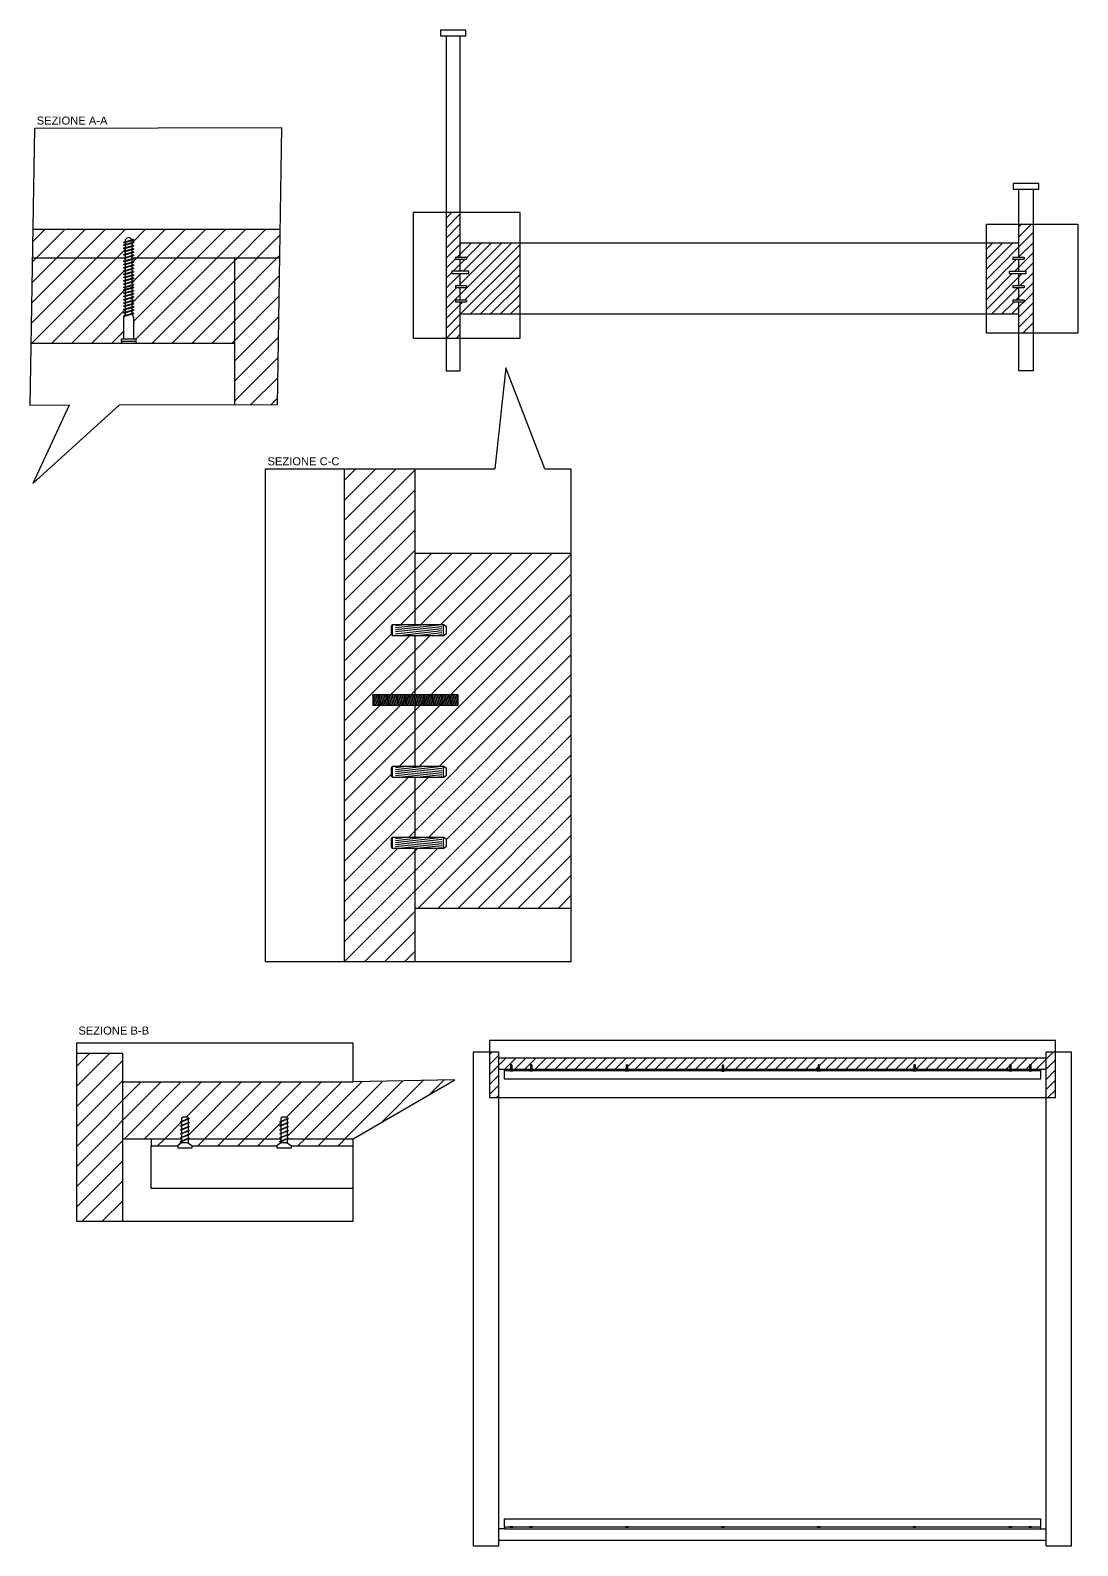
# Model space of a CAD drawing. Header units: inches. Extents: x 15 to 1381, y 53 to 1047.
# Drawn here: x 1012 to 1381, y 89 to 623 of the extents above; entities that cross this region are included whole.
import ezdxf

# ---------------------------------------------------------------- set-up
doc = ezdxf.new("R2010")
doc.units = ezdxf.units.IN
doc.header["$MEASUREMENT"] = 0
doc.styles.get("Standard").update_dxf_attribs({"font": 'Arial.ttf'})
pattern_1 = [(45, (-23.602, -580.272), (-3.535534, 3.535534), [])]
pattern_2 = [(45, (211.84, -580.2718), (-1.767767, 1.767767), [])]
pattern_3 = [(45, (211.84, -580.272), (-3.535534, 3.535534), [])]

msp = doc.modelspace()

# ---------------------------------------------------------------- hatches: boundary and pattern name
h = msp.add_hatch()
h.set_pattern_fill('ANSI31', color=251, scale=20)
h.set_pattern_definition([(45, (-62.9488, -580.2718), (-1.767767, 1.767767), [])])
h.paths.add_polyline_path([(1184.81, 547.73), (1163.71, 547.73), (1163.71, 542.73), (1165.71, 542.73), (1165.91, 542.62), (1165.91, 542.05), (1165.71, 541.94), (1163.71, 541.94), (1163.71, 537.78), (1166.72, 537.78), (1166.72, 536.98), (1163.71, 536.98), (1163.71, 532.73), (1165.71, 532.73), (1165.91, 532.62), (1165.91, 532.05), (1165.71, 531.94), (1163.71, 531.94), (1163.71, 527.73), (1165.71, 527.73), (1165.91, 527.62), (1165.91, 527.05), (1165.71, 526.94), (1163.71, 526.94), (1163.71, 522.73), (1184.81, 522.73)])
h.paths.add_polyline_path([(1163.71, 558.56), (1158.71, 558.56), (1158.71, 514.26), (1163.71, 514.26), (1163.71, 526.94), (1162.11, 526.94), (1162.03, 527.05), (1162.03, 527.62), (1162.11, 527.73), (1163.71, 527.73), (1163.71, 531.94), (1162.11, 531.94), (1162.03, 532.05), (1162.03, 532.62), (1162.11, 532.73), (1163.71, 532.73), (1163.71, 536.98), (1160.73, 536.98), (1160.73, 537.78), (1163.71, 537.78), (1163.71, 541.94), (1162.11, 541.94), (1162.03, 542.05), (1162.03, 542.62), (1162.11, 542.73), (1163.71, 542.73)])
h.paths.add_polyline_path([(1365.71, 554.41), (1360.71, 554.41), (1360.71, 542.73), (1362.51, 542.73), (1362.51, 542.05), (1362.31, 541.94), (1360.71, 541.94), (1360.71, 537.75), (1363.32, 537.75), (1363.32, 536.96), (1360.71, 536.96), (1360.71, 532.73), (1362.51, 532.73), (1362.51, 532.05), (1362.31, 531.94), (1360.71, 531.94), (1360.71, 527.73), (1362.51, 527.73), (1362.51, 527.05), (1362.31, 526.94), (1360.71, 526.94), (1360.71, 515.99), (1365.71, 515.99)])
h.paths.add_polyline_path([(1360.71, 547.73), (1349.25, 547.73), (1349.25, 522.73), (1360.71, 522.73), (1360.71, 526.94), (1358.63, 526.94), (1358.63, 527.73), (1360.71, 527.73), (1360.71, 531.94), (1358.63, 531.94), (1358.63, 532.73), (1360.71, 532.73), (1360.71, 536.96), (1357.33, 536.96), (1357.33, 537.75), (1360.71, 537.75), (1360.71, 541.94), (1358.63, 541.94), (1358.63, 542.73), (1360.71, 542.73)])
h = msp.add_hatch()
h.set_pattern_fill('ANSI31', color=251, scale=40)
h.set_pattern_definition(pattern_1)
h.paths.add_polyline_path([(1100.15, 552.49), (1013.06, 552.49), (1012.9, 542.49), (1045.03, 542.49), (1045.03, 542.56), (1045.67, 542.74), (1045.67, 543.57), (1045.03, 543.39), (1045.03, 543.7), (1045.67, 543.88), (1045.67, 544.71), (1045.03, 544.54), (1045.03, 544.85), (1045.67, 545.03), (1045.67, 545.86), (1045.03, 545.68), (1045.03, 546), (1045.67, 546.17), (1045.67, 547.01), (1045.03, 546.83), (1045.03, 547.14), (1045.67, 547.32), (1045.67, 547.94), (1045.03, 547.76), (1045.03, 548.08), (1045.67, 548.25), (1045.67, 548.97, -0.611588), (1047.93, 548.88), (1048.52, 549.04), (1048.52, 548.73), (1047.88, 548.55), (1047.88, 547.93), (1048.52, 548.11), (1048.52, 547.79), (1047.88, 547.62), (1047.88, 546.78), (1048.52, 546.96), (1048.52, 546.65), (1047.88, 546.47), (1047.88, 545.64), (1048.52, 545.82), (1048.52, 545.5), (1047.88, 545.32), (1047.88, 544.49), (1048.52, 544.67), (1048.52, 544.35), (1047.88, 544.18), (1047.88, 543.35), (1048.52, 543.52), (1048.52, 543.21), (1047.88, 543.03), (1047.88, 542.49), (1099.99, 542.49)])
h.paths.add_polyline_path([(1099.99, 542.49), (1084.15, 542.49), (1084.15, 490.66), (1099.17, 490.69)])
h = msp.add_hatch()
h.set_pattern_fill('ANSI31', color=251, scale=40)
h.set_pattern_definition(pattern_1)
h.paths.add_polyline_path([(1045.67, 536.69), (1045.03, 536.51), (1045.03, 536.83), (1045.67, 537), (1045.67, 537.83), (1045.03, 537.66), (1045.03, 537.97), (1045.67, 538.15), (1045.67, 538.98), (1045.03, 538.8), (1045.03, 539.12), (1045.67, 539.3), (1045.67, 540.13), (1045.03, 539.95), (1045.03, 540.27), (1045.67, 540.44), (1045.67, 541.27), (1045.03, 541.1), (1045.03, 541.41), (1045.67, 541.59), (1045.67, 542.42), (1045.03, 542.24), (1045.03, 542.49), (1012.9, 542.49), (1012.42, 512.49), (1044.23, 512.49), (1044.23, 512.99), (1044.23, 513.99), (1045.03, 513.99), (1045.03, 521.46), (1045.23, 521.88), (1045.03, 521.88), (1045.03, 522.13), (1045.41, 522.24), (1045.67, 522.77), (1045.67, 523.14), (1045.03, 522.96), (1045.03, 523.28), (1045.67, 523.46), (1045.67, 524.29), (1045.03, 524.11), (1045.03, 524.43), (1045.67, 524.6), (1045.67, 525.43), (1045.03, 525.26), (1045.03, 525.57), (1045.67, 525.75), (1045.67, 526.58), (1045.03, 526.4), (1045.03, 526.72), (1045.67, 526.9), (1045.67, 527.73), (1045.03, 527.55), (1045.03, 527.87), (1045.67, 528.04), (1045.67, 528.87), (1045.03, 528.7), (1045.03, 529.01), (1045.67, 529.19), (1045.67, 530.02), (1045.03, 529.84), (1045.03, 530.16), (1045.67, 530.34), (1045.67, 531.17), (1045.03, 530.99), (1045.03, 531.31), (1045.67, 531.48), (1045.67, 532.1), (1045.03, 531.92), (1045.03, 532.24), (1045.67, 532.42), (1045.67, 533.25), (1045.03, 533.07), (1045.03, 533.39), (1045.67, 533.56), (1045.67, 534.39), (1045.03, 534.22), (1045.03, 534.53), (1045.67, 534.71), (1045.67, 535.54), (1045.03, 535.36), (1045.03, 535.68), (1045.67, 535.86)])
h = msp.add_hatch()
h.set_pattern_fill('ANSI31', color=251, scale=40)
h.set_pattern_definition(pattern_1)
h.paths.add_polyline_path([(1084.15, 542.49), (1047.88, 542.49), (1047.88, 542.2), (1048.52, 542.38), (1048.52, 542.06), (1047.88, 541.88), (1047.88, 541.05), (1048.52, 541.23), (1048.52, 540.91), (1047.88, 540.74), (1047.88, 539.91), (1048.52, 540.08), (1048.52, 539.77), (1047.88, 539.59), (1047.88, 538.76), (1048.52, 538.94), (1048.52, 538.62), (1047.88, 538.44), (1047.88, 537.61), (1048.52, 537.79), (1048.52, 537.47), (1047.88, 537.3), (1047.88, 536.47), (1048.52, 536.64), (1048.52, 536.33), (1047.88, 536.15), (1047.88, 535.32), (1048.52, 535.5), (1048.52, 535.18), (1047.88, 535), (1047.88, 534.17), (1048.52, 534.35), (1048.52, 534.03), (1047.88, 533.86), (1047.88, 533.03), (1048.52, 533.2), (1048.52, 532.89), (1047.88, 532.71), (1047.88, 532.09), (1048.52, 532.27), (1048.52, 531.95), (1047.88, 531.78), (1047.88, 530.95), (1048.52, 531.12), (1048.52, 530.81), (1047.88, 530.63), (1047.88, 529.8), (1048.52, 529.98), (1048.52, 529.66), (1047.88, 529.48), (1047.88, 528.65), (1048.52, 528.83), (1048.52, 528.51), (1047.88, 528.34), (1047.88, 527.51), (1048.52, 527.68), (1048.52, 527.37), (1047.88, 527.19), (1047.88, 526.36), (1048.52, 526.54), (1048.52, 526.22), (1047.88, 526.04), (1047.88, 525.21), (1048.52, 525.39), (1048.52, 525.07), (1047.88, 524.9), (1047.88, 524.07), (1048.52, 524.24), (1048.52, 523.93), (1047.88, 523.75), (1047.88, 522.92), (1048.52, 523.1), (1048.52, 522.78), (1047.95, 522.62), (1048.52, 521.46), (1048.52, 513.99), (1049.31, 513.99), (1049.31, 512.99), (1049.31, 512.49), (1084.15, 512.49)])
h = msp.add_hatch()
h.set_pattern_fill('ANSI31', color=251, scale=40)
h.set_pattern_definition([(45, (-62.949, -580.272), (-3.535534, 3.535534), [])])
h.paths.add_polyline_path([(1202.74, 438.3), (1147.76, 438.3), (1147.76, 413.3), (1157.76, 413.3), (1158.83, 412.65), (1158.73, 412.64), (1158.73, 409.9), (1157.76, 409.32), (1147.76, 409.32), (1147.76, 388.54), (1148.06, 388.54), (1148.63, 388.54), (1149.26, 388.54), (1149.26, 388.54), (1148.69, 388.54), (1148.13, 388.54), (1148.13, 388.3), (1149.11, 384.72), (1149.05, 384.72), (1149.05, 384.97), (1148.06, 388.54), (1147.56, 388.54), (1147.56, 388.54), (1147.76, 388.54), (1147.76, 409.32), (1139.76, 409.32), (1139.31, 409.9), (1139.31, 412.71), (1139.76, 413.3), (1147.76, 413.3), (1147.76, 468.16), (1122.76, 468.16), (1122.76, 294.36), (1147.76, 294.36), (1147.76, 334.32), (1139.76, 334.32), (1139.31, 334.9), (1139.31, 337.71), (1139.76, 338.3), (1147.76, 338.3), (1147.76, 359.32), (1139.76, 359.32), (1139.31, 359.9), (1139.31, 362.71), (1139.76, 363.3), (1147.76, 363.3), (1147.76, 384.72), (1147.91, 384.97), (1147.91, 384.72), (1147.76, 363.3), (1157.76, 363.3), (1158.83, 362.65), (1158.73, 362.64), (1158.73, 359.9), (1157.76, 359.32), (1147.76, 359.32), (1147.76, 338.3), (1157.76, 338.3), (1158.83, 337.65), (1158.73, 337.64), (1158.73, 334.9), (1157.76, 334.32), (1147.76, 334.32), (1147.76, 313.3), (1202.74, 313.3)])
h = msp.add_hatch()
h.set_pattern_fill('ANSI31', color=251, scale=40)
h.set_pattern_definition(pattern_3)
h.paths.add_polyline_path([(1161.79, 252.71), (1125.91, 252), (1044.65, 252), (1044.65, 232), (1065.42, 232), (1065.42, 232.3), (1065.3, 232.25), (1065.08, 232.25), (1065.08, 232.35), (1065.42, 232.49), (1065.42, 233.71), (1065.3, 233.66), (1065.08, 233.66), (1065.08, 233.76), (1065.42, 233.9), (1065.43, 235.08), (1065.3, 235.02), (1065.08, 235.02), (1065.08, 235.12), (1065.43, 235.27), (1065.43, 236.53), (1065.3, 236.47), (1065.08, 236.47), (1065.08, 236.57), (1065.43, 236.72), (1065.43, 237.93), (1065.3, 237.88), (1065.08, 237.88), (1065.08, 237.97), (1065.43, 238.13), (1065.44, 239.29, -0.313683), (1067.87, 239.18), (1067.8, 239.15), (1068.05, 239.15), (1068.05, 239.05), (1067.7, 238.9), (1067.7, 237.74), (1068.05, 237.74), (1068.05, 237.65), (1067.7, 237.5), (1067.7, 236.3), (1068.05, 236.3), (1068.05, 236.2), (1067.7, 236.05), (1067.7, 234.93), (1068.05, 234.93), (1068.05, 234.83), (1067.7, 234.69), (1067.7, 233.52), (1068.05, 233.52), (1068.05, 233.42), (1067.7, 233.28), (1067.7, 232.18), (1068.05, 232.18), (1100.42, 232), (1100.42, 232.3), (1100.3, 232.25), (1100.08, 232.25), (1100.08, 232.35), (1100.42, 232.49), (1100.42, 233.71), (1100.3, 233.66), (1100.08, 233.66), (1100.08, 233.76), (1100.42, 233.9), (1100.43, 235.08), (1100.3, 235.02), (1100.08, 235.02), (1100.08, 235.12), (1100.43, 235.27), (1100.43, 236.53), (1100.3, 236.47), (1100.08, 236.47), (1100.08, 236.57), (1100.43, 236.72), (1100.43, 237.93), (1100.3, 237.88), (1100.08, 237.88), (1100.08, 237.97), (1100.43, 238.13), (1100.44, 239.29, -0.313683), (1102.87, 239.18), (1102.8, 239.15), (1103.05, 239.15), (1103.05, 239.05), (1102.7, 238.9), (1102.7, 237.74), (1103.05, 237.74), (1103.05, 237.65), (1102.7, 237.5), (1102.7, 236.3), (1103.05, 236.3), (1103.05, 236.2), (1102.7, 236.05), (1102.7, 234.93), (1103.05, 234.93), (1103.05, 234.83), (1102.7, 234.69), (1102.7, 233.52), (1103.05, 233.52), (1103.05, 233.42), (1102.7, 233.28), (1102.7, 232.18), (1103.05, 232.18), (1125.91, 232)])
h.paths.add_polyline_path([(1044.65, 262), (1028.32, 262), (1028.32, 202.9), (1044.65, 202.9)])
h = msp.add_hatch()
h.set_pattern_fill('ANSI31', color=251, scale=20)
h.set_pattern_definition(pattern_2)
h.paths.add_polyline_path([(1174.05, 246.5), (1177.31, 246.5), (1177.31, 262.53), (1174.05, 262.53)])
h = msp.add_hatch()
h.set_pattern_fill('ANSI31', color=251, scale=20)
h.set_pattern_definition(pattern_2)
h.paths.add_polyline_path([(1370.31, 246.5), (1373.61, 246.5), (1373.61, 262.53), (1370.31, 262.53)])
h = msp.add_hatch()
h.set_pattern_fill('ANSI31', color=251, scale=20)
h.set_pattern_definition(pattern_2)
h.paths.add_polyline_path([(1370.31, 260.53), (1177.31, 260.53), (1177.31, 256.53), (1181.47, 256.53), (1181.47, 257.99, -0.288347), (1181.92, 257.99), (1181.92, 256.53), (1188.47, 256.53), (1188.47, 257.99, -0.288347), (1188.92, 257.99), (1188.92, 256.53), (1222.27, 256.53), (1222.27, 257.99, -0.288347), (1222.72, 257.99), (1222.72, 256.53), (1370.31, 256.53)])
h = msp.add_hatch()
h.set_pattern_fill('ANSI31', color=251, scale=20)
h.set_pattern_definition(pattern_2)
h.paths.add_polyline_path([(1181.47, 256.53), (1179.31, 256.53), (1179.31, 256.03), (1181.19, 256.03), (1181.47, 256.23)])
h.paths.add_polyline_path([(1188.47, 256.53), (1181.92, 256.53), (1181.92, 256.23), (1182.22, 256.03), (1188.19, 256.03), (1188.47, 256.23)])
h = msp.add_hatch()
h.set_pattern_fill('ANSI31', color=251, scale=20)
h.set_pattern_definition([(45, (203.9434, -551.0162), (-1.767767, 1.767767), [])])
h.paths.add_polyline_path([(1222.27, 256.53), (1188.92, 256.53), (1189.22, 256.03), (1221.99, 255.88)])
h = msp.add_hatch()
h.set_pattern_fill('ANSI31', color=251, scale=20)
h.set_pattern_definition([(45, (238.0368, -550.8643), (-1.767767, 1.767767), [])])
h.paths.add_polyline_path([(1256.07, 256.53), (1222.72, 256.53), (1223.02, 256.03), (1256.09, 256.03)])
h = msp.add_hatch()
h.set_pattern_fill('ANSI31', color=251, scale=20)
h.set_pattern_definition([(45, (271.8368, -550.9432), (-1.767767, 1.767767), [])])
h.paths.add_polyline_path([(1289.87, 256.53), (1256.52, 256.53), (1256.7, 256.03), (1289.59, 256.03)])
h = msp.add_hatch()
h.set_pattern_fill('ANSI31', color=251, scale=20)
h.set_pattern_definition([(45, (305.6368, -550.8643), (-1.767767, 1.767767), [])])
h.paths.add_polyline_path([(1323.67, 256.53), (1290.32, 256.53), (1290.62, 256.03), (1323.69, 256.03)])
h = msp.add_hatch()
h.set_pattern_fill('ANSI31', color=251, scale=20)
h.set_pattern_definition([(45, (339.1434, -550.6643), (-1.767767, 1.767767), [])])
h.paths.add_polyline_path([(1357.47, 256.53), (1324.12, 256.53), (1324.42, 256.03), (1357.19, 256.03)])
h = msp.add_hatch()
h.set_pattern_fill('ANSI31', color=251, scale=20)
h.set_pattern_definition(pattern_2)
h.paths.add_polyline_path([(1364.47, 256.53), (1357.92, 256.53), (1357.92, 256.23), (1358.22, 256.03), (1364.19, 256.03), (1364.47, 256.23)])
h.paths.add_polyline_path([(1368.27, 256.53), (1364.92, 256.53), (1364.92, 256.23), (1365.22, 256.03), (1368.27, 256.03)])
h = msp.add_hatch()
h.set_pattern_fill('ANSI31', color=252, scale=40)
h.set_pattern_definition(pattern_3)
h.paths.add_polyline_path([(1100.42, 232), (1067.85, 232), (1067.7, 231.94), (1067.7, 230.5), (1069.17, 229.5), (1099.05, 229.5), (1100.42, 230.5), (1100.42, 230.96), (1100.3, 230.91), (1100.08, 230.91), (1100.08, 231.01), (1100.42, 231.15)])
h.paths.add_polyline_path([(1125.91, 232), (1102.85, 232), (1102.7, 231.94), (1102.7, 230.5), (1104.17, 229.5), (1125.91, 229.5)])
h.paths.add_polyline_path([(1065.42, 231.15), (1065.42, 232), (1054.65, 232), (1054.65, 229.5), (1064.05, 229.5), (1065.42, 230.5), (1065.42, 230.96), (1065.3, 230.91), (1065.08, 230.91), (1065.08, 231.01)])

# ---------------------------------------------------------------- linework, layer by layer
at = {"color": 2}
for p, q in [((1158.71, 620.73), (1158.71, 502.73)), ((1163.71, 542.73), (1163.71, 620.73)), ((1360.71, 542.73), (1360.71, 566.73)), ((1365.71, 566.73), (1365.71, 502.73)), ((1045.67, 533.14), (1045.67, 548.97)), ((1047.88, 548.97), (1047.88, 533.14)), ((1360.71, 547.73), (1163.71, 547.73)), ((1163.71, 537.78), (1163.71, 541.94)), ((1360.71, 537.75), (1360.71, 541.94)), ((1163.71, 532.73), (1163.71, 536.98)), ((1360.71, 532.73), (1360.71, 536.96)), ((1045.67, 522.77), (1045.67, 533.14)), ((1047.88, 533.14), (1047.88, 522.92)), ((1163.71, 527.73), (1163.71, 531.94)), ((1360.71, 527.73), (1360.71, 531.94)), ((1163.71, 502.73), (1163.71, 526.94)), ((1360.71, 502.73), (1360.71, 526.94)), ((1045.03, 521.46), (1045.23, 521.88)), ((1045.03, 513.99), (1045.03, 521.46)), ((1045.03, 520.74), (1045.03, 520.99)), ((1045.03, 519.59), (1045.03, 519.84)), ((1045.03, 518.44), (1045.03, 518.69)), ((1045.41, 522.24), (1045.67, 522.77)), ((1047.95, 522.62), (1048.52, 521.46)), ((1048.52, 521.46), (1048.52, 513.99)), ((1048.52, 520.74), (1048.52, 520.49)), ((1048.52, 519.59), (1048.52, 519.34)), ((1048.52, 518.44), (1048.52, 518.19)), ((1163.71, 522.73), (1360.71, 522.73)), ((1044.23, 512.99), (1044.23, 513.99)), ((1044.23, 513.99), (1048.52, 513.99)), ((1049.31, 512.99), (1044.23, 512.99)), ((1045.03, 517.3), (1045.03, 517.55)), ((1048.52, 513.99), (1049.31, 513.99)), ((1049.31, 513.99), (1049.31, 512.99)), ((1158.71, 502.73), (1163.71, 502.73)), ((1365.71, 502.73), (1360.71, 502.73)), ((1139.76, 413.3), (1139.31, 412.71)), ((1139.31, 412.71), (1139.31, 409.9)), ((1139.76, 409.32), (1139.76, 413.3)), ((1139.76, 413.3), (1157.76, 413.3)), ((1157.76, 413.3), (1158.73, 412.71)), ((1157.76, 409.32), (1157.76, 413.3)), ((1157.85, 413.25), (1157.76, 413.24)), ((1158.73, 412.71), (1158.73, 409.9)), ((1139.31, 409.9), (1139.76, 409.32)), ((1157.76, 409.32), (1139.76, 409.32)), ((1158.73, 409.9), (1157.76, 409.32)), ((1139.76, 363.3), (1139.31, 362.71)), ((1139.76, 359.32), (1139.76, 363.3)), ((1139.76, 363.3), (1157.76, 363.3)), ((1157.76, 363.3), (1158.73, 362.71)), ((1157.76, 359.32), (1157.76, 363.3)), ((1139.31, 362.71), (1139.31, 359.9)), ((1139.31, 359.9), (1139.76, 359.32)), ((1157.76, 359.32), (1139.76, 359.32)), ((1157.85, 363.25), (1157.76, 363.24)), ((1158.73, 359.9), (1157.76, 359.32)), ((1158.73, 362.71), (1158.73, 359.9)), ((1139.76, 338.3), (1139.31, 337.71)), ((1139.31, 337.71), (1139.31, 334.9)), ((1139.76, 334.32), (1139.76, 338.3)), ((1139.76, 338.3), (1157.76, 338.3)), ((1157.76, 338.3), (1158.73, 337.71)), ((1157.76, 334.32), (1157.76, 338.3)), ((1157.85, 338.25), (1157.76, 338.24)), ((1158.73, 337.71), (1158.73, 334.9)), ((1139.31, 334.9), (1139.76, 334.32)), ((1157.76, 334.32), (1139.76, 334.32)), ((1158.73, 334.9), (1157.76, 334.32)), ((1177.31, 88.53), (1177.31, 262.53)), ((1370.31, 88.53), (1370.31, 262.53)), ((1177.31, 260.53), (1370.31, 260.53)), ((1177.31, 256.53), (1181.47, 256.53)), ((1179.31, 256.53), (1179.31, 256.03)), ((1181.92, 256.53), (1188.47, 256.53)), ((1188.92, 256.53), (1222.27, 256.53)), ((1222.72, 256.53), (1256.07, 256.53)), ((1256.52, 256.53), (1289.87, 256.53)), ((1290.32, 256.53), (1323.67, 256.53)), ((1324.12, 256.53), (1357.47, 256.53)), ((1357.92, 256.53), (1364.47, 256.53)), ((1364.92, 256.53), (1370.31, 256.53)), ((1179.31, 256.03), (1181.19, 256.03)), ((1179.31, 253.03), (1179.31, 256.03)), ((1368.27, 253.03), (1179.31, 253.03)), ((1182.22, 256.03), (1188.19, 256.03)), ((1189.22, 256.03), (1221.99, 256.03)), ((1223.02, 256.03), (1255.9, 256.03)), ((1256.7, 256.03), (1289.59, 256.03)), ((1290.62, 256.03), (1323.39, 256.03)), ((1324.42, 256.03), (1357.19, 256.03)), ((1358.22, 256.03), (1364.19, 256.03)), ((1365.22, 256.03), (1368.27, 256.03)), ((1368.27, 256.03), (1368.27, 253.03)), ((1065.44, 239.29), (1065.42, 230.5)), ((1067.7, 239.29), (1067.7, 230.5)), ((1068.05, 239.15), (1067.8, 239.15)), ((1068.05, 237.74), (1067.8, 237.74)), ((1068.05, 236.3), (1067.8, 236.3)), ((1100.44, 239.29), (1100.42, 230.5)), ((1102.7, 239.29), (1102.7, 230.5)), ((1065.42, 230.5), (1064.05, 229.5)), ((1067.7, 230.5), (1065.42, 230.5)), ((1067.7, 230.5), (1069.17, 229.5)), ((1068.05, 234.93), (1067.8, 234.93)), ((1068.05, 233.52), (1067.8, 233.52)), ((1068.05, 232.18), (1067.8, 232.18)), ((1100.42, 230.5), (1099.05, 229.5)), ((1102.7, 230.5), (1100.42, 230.5)), ((1102.7, 230.5), (1104.17, 229.5)), ((1179.31, 95.03), (1179.31, 98.03)), ((1179.31, 98.03), (1368.27, 98.03)), ((1368.27, 98.03), (1368.27, 95.03)), ((1179.31, 94.53), (1177.31, 94.53)), ((1368.27, 95.03), (1179.31, 95.03)), ((1179.31, 95.03), (1179.31, 94.53)), ((1179.31, 94.53), (1368.27, 94.53)), ((1368.27, 94.53), (1368.27, 95.03)), ((1368.27, 94.53), (1370.31, 94.53)), ((1177.31, 90.53), (1370.31, 90.53))]:
    msp.add_line(p, q, dxfattribs=at)
at = {"color": 7}
for p, q in [((1045.03, 548.08), (1048.28, 548.97)), ((1045.03, 547.83), (1045.03, 548.08)), ((1045.03, 547.14), (1048.28, 548.04)), ((1045.27, 547.83), (1045.03, 547.83)), ((1045.03, 546.89), (1045.03, 547.14)), ((1045.03, 546), (1048.28, 546.89)), ((1045.27, 546.89), (1045.03, 546.89)), ((1045.03, 545.75), (1045.03, 546)), ((1045.03, 544.85), (1048.28, 545.75)), ((1045.27, 545.75), (1045.03, 545.75)), ((1048.52, 548.73), (1045.27, 547.83)), ((1048.52, 547.79), (1045.27, 546.89)), ((1048.52, 546.65), (1045.27, 545.75)), ((1048.52, 545.5), (1045.27, 544.6)), ((1048.52, 548.97), (1048.28, 548.97)), ((1048.52, 548.04), (1048.28, 548.04)), ((1048.52, 546.89), (1048.28, 546.89)), ((1048.52, 545.75), (1048.28, 545.75)), ((1048.52, 548.97), (1048.52, 548.73)), ((1048.52, 548.04), (1048.52, 547.79)), ((1048.52, 546.89), (1048.52, 546.65)), ((1048.52, 545.75), (1048.52, 545.5)), ((1045.03, 544.6), (1045.03, 544.85)), ((1045.03, 543.7), (1048.28, 544.6)), ((1045.27, 544.6), (1045.03, 544.6)), ((1045.03, 543.46), (1045.03, 543.7)), ((1045.03, 542.56), (1048.28, 543.46)), ((1045.27, 543.46), (1045.03, 543.46)), ((1045.03, 542.31), (1045.03, 542.56)), ((1045.03, 541.41), (1048.28, 542.31)), ((1045.27, 542.31), (1045.03, 542.31)), ((1045.03, 541.16), (1045.03, 541.41)), ((1045.03, 540.27), (1048.28, 541.16)), ((1045.27, 541.16), (1045.03, 541.16)), ((1045.03, 540.02), (1045.03, 540.27)), ((1045.03, 539.12), (1048.28, 540.02)), ((1045.27, 540.02), (1045.03, 540.02)), ((1048.52, 544.35), (1045.27, 543.46)), ((1048.52, 543.21), (1045.27, 542.31)), ((1048.52, 542.06), (1045.27, 541.16)), ((1048.52, 540.91), (1045.27, 540.02)), ((1048.52, 539.77), (1045.27, 538.87)), ((1048.52, 544.6), (1048.28, 544.6)), ((1048.52, 543.46), (1048.28, 543.46)), ((1048.52, 542.31), (1048.28, 542.31)), ((1048.52, 541.16), (1048.28, 541.16)), ((1048.52, 540.02), (1048.28, 540.02)), ((1048.52, 544.6), (1048.52, 544.35)), ((1048.52, 543.46), (1048.52, 543.21)), ((1048.52, 542.31), (1048.52, 542.06)), ((1048.52, 541.16), (1048.52, 540.91)), ((1048.52, 540.02), (1048.52, 539.77)), ((1045.03, 538.87), (1045.03, 539.12)), ((1045.03, 537.97), (1048.28, 538.87)), ((1045.27, 538.87), (1045.03, 538.87)), ((1045.03, 537.72), (1045.03, 537.97)), ((1045.03, 536.83), (1048.28, 537.72)), ((1045.27, 537.72), (1045.03, 537.72)), ((1045.03, 536.58), (1045.03, 536.83)), ((1045.03, 535.68), (1048.28, 536.58)), ((1045.27, 536.58), (1045.03, 536.58)), ((1045.03, 535.43), (1045.03, 535.68)), ((1045.03, 534.53), (1048.28, 535.43)), ((1045.27, 535.43), (1045.03, 535.43)), ((1045.03, 534.28), (1045.03, 534.53)), ((1045.03, 533.39), (1048.28, 534.28)), ((1045.27, 534.28), (1045.03, 534.28)), ((1048.52, 538.62), (1045.27, 537.72)), ((1048.52, 537.47), (1045.27, 536.58)), ((1048.52, 536.33), (1045.27, 535.43)), ((1048.52, 535.18), (1045.27, 534.28)), ((1048.52, 538.87), (1048.28, 538.87)), ((1048.52, 537.72), (1048.28, 537.72)), ((1048.52, 536.58), (1048.28, 536.58)), ((1048.52, 535.43), (1048.28, 535.43)), ((1048.52, 534.28), (1048.28, 534.28)), ((1048.52, 538.87), (1048.52, 538.62)), ((1048.52, 537.72), (1048.52, 537.47)), ((1048.52, 536.58), (1048.52, 536.33)), ((1048.52, 535.43), (1048.52, 535.18)), ((1048.52, 534.28), (1048.52, 534.03)), ((1045.03, 533.14), (1045.03, 533.39)), ((1045.27, 533.14), (1045.03, 533.14)), ((1045.03, 532.24), (1048.28, 533.14)), ((1045.03, 531.99), (1045.03, 532.24)), ((1045.03, 531.31), (1048.28, 532.2)), ((1045.27, 531.99), (1045.03, 531.99)), ((1045.03, 531.06), (1045.03, 531.31)), ((1045.03, 530.16), (1048.28, 531.06)), ((1045.27, 531.06), (1045.03, 531.06)), ((1045.03, 529.91), (1045.03, 530.16)), ((1045.03, 529.01), (1048.28, 529.91)), ((1045.27, 529.91), (1045.03, 529.91)), ((1045.03, 528.76), (1045.03, 529.01)), ((1048.52, 534.03), (1045.27, 533.14)), ((1048.52, 532.89), (1045.27, 531.99)), ((1048.52, 531.95), (1045.27, 531.06)), ((1048.52, 530.81), (1045.27, 529.91)), ((1048.52, 529.66), (1045.27, 528.76)), ((1048.52, 533.14), (1048.28, 533.14)), ((1048.52, 532.2), (1048.28, 532.2)), ((1048.52, 531.06), (1048.28, 531.06)), ((1048.52, 529.91), (1048.28, 529.91)), ((1048.52, 533.14), (1048.52, 532.89)), ((1048.52, 532.2), (1048.52, 531.95)), ((1048.52, 531.06), (1048.52, 530.81)), ((1048.52, 529.91), (1048.52, 529.66)), ((1045.03, 527.87), (1048.28, 528.76)), ((1045.27, 528.76), (1045.03, 528.76)), ((1045.03, 527.62), (1045.03, 527.87)), ((1045.03, 526.72), (1048.28, 527.62)), ((1045.27, 527.62), (1045.03, 527.62)), ((1045.03, 526.47), (1045.03, 526.72)), ((1045.03, 525.57), (1048.28, 526.47)), ((1045.27, 526.47), (1045.03, 526.47)), ((1045.03, 525.32), (1045.03, 525.57)), ((1045.03, 524.43), (1048.28, 525.32)), ((1045.27, 525.32), (1045.03, 525.32)), ((1045.03, 524.18), (1045.03, 524.43)), ((1045.03, 523.28), (1048.28, 524.18)), ((1045.27, 524.18), (1045.03, 524.18)), ((1048.52, 528.51), (1045.27, 527.62)), ((1048.52, 527.37), (1045.27, 526.47)), ((1048.52, 526.22), (1045.27, 525.32)), ((1048.52, 525.07), (1045.27, 524.18)), ((1048.52, 523.93), (1045.27, 523.03)), ((1048.52, 528.76), (1048.28, 528.76)), ((1048.52, 527.62), (1048.28, 527.62)), ((1048.52, 526.47), (1048.28, 526.47)), ((1048.52, 525.32), (1048.28, 525.32)), ((1048.52, 524.18), (1048.28, 524.18)), ((1048.52, 528.76), (1048.52, 528.51)), ((1048.52, 527.62), (1048.52, 527.37)), ((1048.52, 526.47), (1048.52, 526.22)), ((1048.52, 525.32), (1048.52, 525.07)), ((1048.52, 524.18), (1048.52, 523.93)), ((1045.03, 523.03), (1045.03, 523.28)), ((1045.03, 522.13), (1048.28, 523.03)), ((1045.27, 523.03), (1045.03, 523.03)), ((1045.03, 521.88), (1045.03, 522.13)), ((1045.27, 521.88), (1045.03, 521.88)), ((1048.52, 522.78), (1045.27, 521.88)), ((1048.52, 523.03), (1048.28, 523.03)), ((1048.52, 523.03), (1048.52, 522.78)), ((1145.65, 413.3), (1140.82, 412.76)), ((1151.99, 413.3), (1140.82, 412.06)), ((1157.25, 413.18), (1140.82, 411.35)), ((1157.25, 412.48), (1140.82, 410.64)), ((1157.25, 411.71), (1140.82, 409.88)), ((1157.25, 411), (1142.12, 409.32)), ((1157.25, 410.3), (1148.46, 409.32)), ((1157.25, 409.59), (1154.8, 409.32)), ((1132.83, 388.54), (1133.33, 388.54)), ((1132.83, 388.54), (1133.33, 388.54)), ((1132.83, 388.54), (1132.83, 388.3)), ((1132.83, 388.3), (1133.75, 384.97)), ((1133.81, 384.72), (1132.83, 388.3)), ((1132.83, 388.3), (1132.83, 384.72)), ((1132.83, 386.25), (1133.25, 384.72)), ((1133.18, 384.72), (1132.83, 384.72)), ((1133.18, 384.72), (1133.18, 384.97)), ((1133.75, 384.72), (1133.25, 384.72)), ((1133.33, 388.54), (1134.38, 384.72)), ((1133.39, 388.54), (1133.89, 388.54)), ((1133.39, 388.54), (1133.39, 388.3)), ((1133.75, 384.72), (1133.75, 384.97)), ((1134.31, 384.72), (1133.81, 384.72)), ((1133.89, 388.54), (1134.95, 384.72)), ((1133.96, 388.54), (1134.46, 388.54)), ((1133.96, 388.54), (1134.46, 388.54)), ((1133.96, 388.54), (1133.96, 388.3)), ((1134.31, 384.72), (1134.31, 384.97)), ((1134.88, 384.72), (1134.38, 384.72)), ((1134.46, 388.54), (1135.51, 384.72)), ((1134.53, 388.54), (1135.03, 388.54)), ((1134.53, 388.54), (1134.53, 388.3)), ((1134.88, 384.72), (1134.88, 384.97)), ((1135.45, 384.72), (1134.95, 384.72)), ((1135.03, 388.54), (1136.08, 384.72)), ((1135.09, 388.54), (1135.59, 388.54)), ((1135.09, 388.54), (1135.59, 388.54)), ((1135.09, 388.54), (1135.09, 388.3)), ((1135.45, 384.72), (1135.45, 384.97)), ((1136.01, 384.72), (1135.51, 384.72)), ((1135.59, 388.54), (1136.65, 384.72)), ((1135.66, 388.54), (1136.16, 388.54)), ((1135.66, 388.54), (1135.66, 388.3)), ((1136.01, 384.72), (1136.01, 384.97)), ((1136.58, 384.72), (1136.08, 384.72)), ((1136.16, 388.54), (1137.21, 384.72)), ((1136.23, 388.54), (1136.73, 388.54)), ((1136.23, 388.54), (1136.73, 388.54)), ((1136.23, 388.54), (1136.23, 388.3)), ((1136.58, 384.72), (1136.58, 384.97)), ((1137.15, 384.72), (1136.65, 384.72)), ((1136.73, 388.54), (1137.78, 384.72)), ((1136.79, 388.54), (1137.29, 388.54)), ((1136.79, 388.54), (1136.79, 388.3)), ((1137.15, 384.72), (1137.15, 384.97)), ((1137.71, 384.72), (1137.21, 384.72)), ((1137.29, 388.54), (1138.35, 384.72)), ((1137.36, 388.54), (1137.86, 388.54)), ((1137.36, 388.54), (1137.86, 388.54)), ((1137.36, 388.54), (1137.36, 388.3)), ((1137.71, 384.72), (1137.71, 384.97)), ((1138.28, 384.72), (1137.78, 384.72)), ((1137.86, 388.54), (1138.91, 384.72)), ((1137.93, 388.54), (1138.43, 388.54)), ((1137.93, 388.54), (1137.93, 388.3)), ((1138.28, 384.72), (1138.28, 384.97)), ((1138.85, 384.72), (1138.35, 384.72)), ((1138.43, 388.54), (1139.48, 384.72)), ((1138.49, 388.54), (1138.99, 388.54)), ((1138.49, 388.54), (1138.99, 388.54)), ((1138.49, 388.54), (1138.49, 388.3)), ((1138.85, 384.72), (1138.85, 384.97)), ((1139.41, 384.72), (1138.91, 384.72)), ((1138.99, 388.54), (1140.05, 384.72)), ((1139.06, 388.54), (1139.56, 388.54)), ((1139.06, 388.54), (1139.06, 388.3)), ((1139.41, 384.72), (1139.41, 384.97)), ((1139.98, 384.72), (1139.48, 384.72)), ((1139.56, 388.54), (1140.61, 384.72)), ((1139.63, 388.54), (1140.13, 388.54)), ((1139.63, 388.54), (1140.13, 388.54)), ((1139.63, 388.54), (1139.63, 388.3)), ((1139.98, 384.72), (1139.98, 384.97)), ((1140.55, 384.72), (1140.05, 384.72)), ((1140.13, 388.54), (1141.18, 384.72)), ((1140.19, 388.54), (1140.69, 388.54)), ((1140.19, 388.54), (1140.19, 388.3)), ((1140.55, 384.72), (1140.55, 384.97)), ((1141.11, 384.72), (1140.61, 384.72)), ((1140.69, 388.54), (1141.75, 384.72)), ((1140.76, 388.54), (1141.26, 388.54)), ((1140.76, 388.54), (1141.26, 388.54)), ((1140.76, 388.54), (1140.76, 388.3)), ((1141.11, 384.72), (1141.11, 384.97)), ((1141.68, 384.72), (1141.18, 384.72)), ((1141.26, 388.54), (1142.31, 384.72)), ((1141.33, 388.54), (1141.83, 388.54)), ((1141.33, 388.54), (1141.33, 388.3)), ((1141.68, 384.72), (1141.68, 384.97)), ((1142.25, 384.72), (1141.75, 384.72)), ((1141.83, 388.54), (1142.88, 384.72)), ((1141.89, 388.54), (1142.39, 388.54)), ((1141.89, 388.54), (1142.39, 388.54)), ((1141.89, 388.54), (1141.89, 388.3)), ((1142.25, 384.72), (1142.25, 384.97)), ((1142.81, 384.72), (1142.31, 384.72)), ((1142.39, 388.54), (1143.45, 384.72)), ((1142.46, 388.54), (1142.96, 388.54)), ((1142.46, 388.54), (1142.46, 388.3)), ((1142.81, 384.72), (1142.81, 384.97)), ((1143.38, 384.72), (1142.88, 384.72)), ((1142.96, 388.54), (1144.01, 384.72)), ((1143.03, 388.54), (1143.53, 388.54)), ((1143.03, 388.54), (1143.53, 388.54)), ((1143.03, 388.54), (1143.03, 388.3)), ((1143.38, 384.72), (1143.38, 384.97)), ((1143.95, 384.72), (1143.45, 384.72)), ((1143.53, 388.54), (1144.58, 384.72)), ((1143.59, 388.54), (1144.09, 388.54)), ((1143.59, 388.54), (1143.59, 388.3)), ((1143.95, 384.72), (1143.95, 384.97)), ((1144.51, 384.72), (1144.01, 384.72)), ((1144.09, 388.54), (1145.15, 384.72)), ((1144.16, 388.54), (1144.66, 388.54)), ((1144.16, 388.54), (1144.66, 388.54)), ((1144.16, 388.54), (1144.16, 388.3)), ((1144.51, 384.72), (1144.51, 384.97)), ((1145.08, 384.72), (1144.58, 384.72)), ((1144.66, 388.54), (1145.71, 384.72)), ((1144.73, 388.54), (1145.23, 388.54)), ((1144.73, 388.54), (1144.73, 388.3)), ((1145.08, 384.72), (1145.08, 384.97)), ((1145.65, 384.72), (1145.15, 384.72)), ((1145.23, 388.54), (1146.28, 384.72)), ((1145.29, 388.54), (1145.79, 388.54)), ((1145.29, 388.54), (1145.79, 388.54)), ((1145.29, 388.54), (1145.29, 388.3)), ((1145.65, 384.72), (1145.65, 384.97)), ((1146.21, 384.72), (1145.71, 384.72)), ((1145.79, 388.54), (1146.85, 384.72)), ((1145.86, 388.54), (1146.36, 388.54)), ((1145.86, 388.54), (1145.86, 388.3)), ((1146.21, 384.72), (1146.21, 384.97)), ((1146.78, 384.72), (1146.28, 384.72)), ((1146.36, 388.54), (1147.41, 384.72)), ((1146.43, 388.54), (1146.93, 388.54)), ((1146.43, 388.54), (1146.93, 388.54)), ((1146.43, 388.54), (1146.43, 388.3)), ((1146.78, 384.72), (1146.78, 384.97)), ((1147.35, 384.72), (1146.85, 384.72)), ((1146.93, 388.54), (1147.98, 384.72)), ((1146.99, 388.54), (1147.49, 388.54)), ((1146.99, 388.54), (1146.99, 388.3)), ((1147.35, 384.72), (1147.35, 384.97)), ((1147.91, 384.72), (1147.41, 384.72)), ((1147.49, 388.54), (1148.55, 384.72)), ((1147.56, 388.54), (1148.06, 388.54)), ((1147.56, 388.54), (1148.06, 388.54)), ((1147.56, 388.54), (1147.56, 388.3)), ((1147.91, 384.72), (1147.91, 384.97)), ((1148.48, 384.72), (1147.98, 384.72)), ((1148.06, 388.54), (1149.11, 384.72)), ((1148.13, 388.54), (1148.63, 388.54)), ((1148.13, 388.54), (1148.13, 388.3)), ((1148.48, 384.72), (1148.48, 384.97)), ((1149.05, 384.72), (1148.55, 384.72)), ((1148.63, 388.54), (1149.68, 384.72)), ((1148.69, 388.54), (1149.19, 388.54)), ((1148.69, 388.54), (1149.19, 388.54)), ((1148.69, 388.54), (1148.69, 388.3)), ((1149.05, 384.72), (1149.05, 384.97)), ((1149.61, 384.72), (1149.11, 384.72)), ((1149.19, 388.54), (1150.25, 384.72)), ((1149.26, 388.54), (1149.76, 388.54)), ((1149.26, 388.54), (1149.26, 388.3)), ((1149.61, 384.72), (1149.61, 384.97)), ((1150.18, 384.72), (1149.68, 384.72)), ((1149.76, 388.54), (1150.81, 384.72)), ((1149.83, 388.54), (1150.33, 388.54)), ((1149.83, 388.54), (1150.33, 388.54)), ((1149.83, 388.54), (1149.83, 388.3)), ((1150.18, 384.72), (1150.18, 384.97)), ((1150.75, 384.72), (1150.25, 384.72)), ((1150.33, 388.54), (1151.38, 384.72)), ((1150.39, 388.54), (1150.89, 388.54)), ((1150.39, 388.54), (1150.39, 388.3)), ((1150.75, 384.72), (1150.75, 384.97)), ((1151.31, 384.72), (1150.81, 384.72)), ((1150.89, 388.54), (1151.95, 384.72)), ((1150.96, 388.54), (1151.46, 388.54)), ((1150.96, 388.54), (1151.46, 388.54)), ((1150.96, 388.54), (1150.96, 388.3)), ((1151.31, 384.72), (1151.31, 384.97)), ((1151.88, 384.72), (1151.38, 384.72)), ((1151.46, 388.54), (1152.51, 384.72)), ((1151.53, 388.54), (1152.03, 388.54)), ((1151.53, 388.54), (1151.53, 388.3)), ((1151.88, 384.72), (1151.88, 384.97)), ((1152.45, 384.72), (1151.95, 384.72)), ((1152.03, 388.54), (1153.08, 384.72)), ((1152.09, 388.54), (1152.59, 388.54)), ((1152.09, 388.54), (1152.59, 388.54)), ((1152.09, 388.54), (1152.09, 388.3)), ((1152.45, 384.72), (1152.45, 384.97)), ((1153.01, 384.72), (1152.51, 384.72)), ((1152.59, 388.54), (1153.65, 384.72)), ((1152.66, 388.54), (1153.16, 388.54)), ((1152.66, 388.54), (1152.66, 388.3)), ((1153.01, 384.72), (1153.01, 384.97)), ((1153.58, 384.72), (1153.08, 384.72)), ((1153.16, 388.54), (1154.21, 384.72)), ((1153.23, 388.54), (1153.73, 388.54)), ((1153.23, 388.54), (1153.73, 388.54)), ((1153.23, 388.54), (1153.23, 388.3)), ((1153.58, 384.72), (1153.58, 384.97)), ((1154.15, 384.72), (1153.65, 384.72)), ((1153.73, 388.54), (1154.78, 384.72)), ((1153.79, 388.54), (1154.29, 388.54)), ((1153.79, 388.54), (1153.79, 388.3)), ((1154.15, 384.72), (1154.15, 384.97)), ((1154.71, 384.72), (1154.21, 384.72)), ((1154.29, 388.54), (1155.35, 384.72)), ((1154.36, 388.54), (1154.86, 388.54)), ((1154.36, 388.54), (1154.86, 388.54)), ((1154.36, 388.54), (1154.36, 388.3)), ((1154.71, 384.72), (1154.71, 384.97)), ((1155.28, 384.72), (1154.78, 384.72)), ((1154.86, 388.54), (1155.91, 384.72)), ((1154.93, 388.54), (1155.43, 388.54)), ((1154.93, 388.54), (1154.93, 388.3)), ((1155.28, 384.72), (1155.28, 384.97)), ((1155.85, 384.72), (1155.35, 384.72)), ((1155.43, 388.54), (1156.48, 384.72)), ((1155.49, 388.54), (1155.99, 388.54)), ((1155.49, 388.54), (1155.99, 388.54)), ((1155.49, 388.54), (1155.49, 388.3)), ((1155.85, 384.72), (1155.85, 384.97)), ((1156.41, 384.72), (1155.91, 384.72)), ((1155.99, 388.54), (1157.05, 384.72)), ((1156.06, 388.54), (1156.56, 388.54)), ((1156.06, 388.54), (1156.06, 388.3)), ((1156.41, 384.72), (1156.41, 384.97)), ((1156.98, 384.72), (1156.48, 384.72)), ((1156.56, 388.54), (1157.61, 384.72)), ((1156.63, 388.54), (1157.13, 388.54)), ((1156.63, 388.54), (1157.13, 388.54)), ((1156.63, 388.54), (1156.63, 388.3)), ((1156.98, 384.72), (1156.98, 384.97)), ((1157.55, 384.72), (1157.05, 384.72)), ((1157.13, 388.54), (1158.18, 384.72)), ((1157.19, 388.54), (1157.69, 388.54)), ((1157.19, 388.54), (1157.19, 388.3)), ((1157.55, 384.72), (1157.55, 384.97)), ((1158.11, 384.72), (1157.61, 384.72)), ((1157.69, 388.54), (1158.75, 384.72)), ((1157.76, 388.54), (1158.26, 388.54)), ((1157.76, 388.54), (1158.26, 388.54)), ((1157.76, 388.54), (1157.76, 388.3)), ((1158.11, 384.72), (1158.11, 384.97)), ((1158.68, 384.72), (1158.18, 384.72)), ((1158.26, 388.54), (1159.31, 384.72)), ((1158.33, 388.54), (1158.83, 388.54)), ((1158.33, 388.54), (1158.33, 388.3)), ((1158.68, 384.72), (1158.68, 384.97)), ((1159.25, 384.72), (1158.75, 384.72)), ((1158.83, 388.54), (1159.88, 384.72)), ((1158.89, 388.54), (1159.39, 388.54)), ((1158.89, 388.54), (1159.39, 388.54)), ((1158.89, 388.54), (1158.89, 388.3)), ((1159.25, 384.72), (1159.25, 384.97)), ((1159.81, 384.72), (1159.31, 384.72)), ((1159.39, 388.54), (1160.45, 384.72)), ((1159.46, 388.54), (1159.96, 388.54)), ((1159.46, 388.54), (1159.46, 388.3)), ((1159.81, 384.72), (1159.81, 384.97)), ((1160.38, 384.72), (1159.88, 384.72)), ((1159.96, 388.54), (1161.01, 384.73)), ((1160.03, 388.54), (1160.53, 388.54)), ((1160.03, 388.54), (1160.53, 388.54)), ((1160.03, 388.54), (1160.03, 388.3)), ((1160.38, 384.72), (1160.38, 384.97)), ((1160.95, 384.72), (1160.45, 384.72)), ((1160.53, 388.54), (1161.58, 384.73)), ((1160.59, 388.54), (1161.09, 388.54)), ((1160.59, 388.54), (1160.59, 388.3)), ((1160.95, 384.72), (1160.95, 384.97)), ((1161.51, 384.73), (1161.01, 384.73)), ((1161.09, 388.54), (1162.15, 384.73)), ((1161.16, 388.54), (1161.66, 388.54)), ((1161.16, 388.54), (1161.66, 388.54)), ((1161.16, 388.54), (1161.16, 388.3)), ((1161.51, 384.73), (1161.51, 384.97)), ((1162.08, 384.73), (1161.58, 384.73)), ((1161.66, 388.54), (1162.71, 384.73)), ((1161.73, 388.54), (1162.23, 388.54)), ((1161.73, 388.54), (1161.73, 388.3)), ((1162.08, 384.73), (1162.08, 384.97)), ((1162.65, 384.73), (1162.15, 384.73)), ((1162.23, 388.54), (1162.84, 386.31)), ((1162.29, 388.54), (1162.79, 388.54)), ((1162.29, 388.54), (1162.79, 388.54)), ((1162.29, 388.54), (1162.29, 388.3)), ((1162.65, 384.73), (1162.65, 384.97)), ((1162.84, 384.73), (1162.71, 384.73)), ((1162.79, 388.54), (1162.84, 388.36)), ((1162.84, 388.36), (1162.84, 384.73)), ((1145.65, 363.3), (1140.82, 362.76)), ((1151.99, 363.3), (1140.82, 362.06)), ((1157.25, 363.18), (1140.82, 361.35)), ((1157.25, 362.48), (1140.82, 360.64)), ((1157.25, 361.71), (1140.82, 359.88)), ((1157.25, 361), (1142.12, 359.32)), ((1157.25, 360.3), (1148.46, 359.32)), ((1157.25, 359.59), (1154.8, 359.32)), ((1145.65, 338.3), (1140.82, 337.76)), ((1151.99, 338.3), (1140.82, 337.06)), ((1157.25, 338.18), (1140.82, 336.35)), ((1157.25, 337.48), (1140.82, 335.64)), ((1157.25, 336.71), (1140.82, 334.88)), ((1157.25, 336), (1142.12, 334.32)), ((1157.25, 335.3), (1148.46, 334.32)), ((1157.25, 334.59), (1154.8, 334.32)), ((1065.08, 237.97), (1067.8, 239.15)), ((1065.08, 237.88), (1065.08, 237.97)), ((1065.3, 237.88), (1065.08, 237.88)), ((1065.08, 236.57), (1067.8, 237.74)), ((1065.08, 236.47), (1065.08, 236.57)), ((1065.3, 236.47), (1065.08, 236.47)), ((1065.08, 235.12), (1067.8, 236.3)), ((1065.08, 235.02), (1065.08, 235.12)), ((1068.05, 239.05), (1065.3, 237.88)), ((1068.05, 237.65), (1065.3, 236.47)), ((1068.05, 236.2), (1065.3, 235.02)), ((1068.05, 239.15), (1068.05, 239.05)), ((1068.05, 237.74), (1068.05, 237.65)), ((1068.05, 236.3), (1068.05, 236.2)), ((1100.08, 237.97), (1102.8, 239.15)), ((1100.08, 237.88), (1100.08, 237.97)), ((1100.3, 237.88), (1100.08, 237.88)), ((1100.08, 236.57), (1102.8, 237.74)), ((1100.08, 236.47), (1100.08, 236.57)), ((1100.3, 236.47), (1100.08, 236.47)), ((1100.08, 235.12), (1102.8, 236.3)), ((1100.08, 235.02), (1100.08, 235.12)), ((1103.05, 239.05), (1100.3, 237.88)), ((1103.05, 237.65), (1100.3, 236.47)), ((1103.05, 236.2), (1100.3, 235.02)), ((1103.05, 239.15), (1102.8, 239.15)), ((1103.05, 237.74), (1102.8, 237.74)), ((1103.05, 236.3), (1102.8, 236.3)), ((1103.05, 239.15), (1103.05, 239.05)), ((1103.05, 237.74), (1103.05, 237.65)), ((1103.05, 236.3), (1103.05, 236.2)), ((1065.3, 235.02), (1065.08, 235.02)), ((1065.08, 233.76), (1067.8, 234.93)), ((1065.08, 233.66), (1065.08, 233.76)), ((1065.3, 233.66), (1065.08, 233.66)), ((1065.08, 232.35), (1067.8, 233.52)), ((1065.08, 232.25), (1065.08, 232.35)), ((1065.3, 232.25), (1065.08, 232.25)), ((1065.08, 231.01), (1067.8, 232.18)), ((1065.08, 230.91), (1065.08, 231.01)), ((1065.3, 230.91), (1065.08, 230.91)), ((1068.05, 234.83), (1065.3, 233.66)), ((1068.05, 233.42), (1065.3, 232.25)), ((1068.05, 232.09), (1065.3, 230.91)), ((1068.05, 234.93), (1068.05, 234.83)), ((1068.05, 233.52), (1068.05, 233.42)), ((1068.05, 232.18), (1068.05, 232.09)), ((1100.3, 235.02), (1100.08, 235.02)), ((1100.08, 233.76), (1102.8, 234.93)), ((1100.08, 233.66), (1100.08, 233.76)), ((1100.3, 233.66), (1100.08, 233.66)), ((1100.08, 232.35), (1102.8, 233.52)), ((1100.08, 232.25), (1100.08, 232.35)), ((1100.3, 232.25), (1100.08, 232.25)), ((1100.08, 231.01), (1102.8, 232.18)), ((1100.08, 230.91), (1100.08, 231.01)), ((1100.3, 230.91), (1100.08, 230.91)), ((1103.05, 234.83), (1100.3, 233.66)), ((1103.05, 233.42), (1100.3, 232.25)), ((1103.05, 232.09), (1100.3, 230.91)), ((1103.05, 234.93), (1102.8, 234.93)), ((1103.05, 233.52), (1102.8, 233.52)), ((1103.05, 232.18), (1102.8, 232.18)), ((1103.05, 234.93), (1103.05, 234.83)), ((1103.05, 233.52), (1103.05, 233.42)), ((1103.05, 232.18), (1103.05, 232.09))]:
    msp.add_line(p, q, dxfattribs=at)
at = {"color": 1}
for p, q in [((1012.9, 542.49), (1045.03, 542.49)), ((1047.88, 542.49), (1099.99, 542.49)), ((1084.15, 490.66), (1084.15, 542.49)), ((1044.23, 512.99), (1044.23, 512.49)), ((1049.31, 512.99), (1049.31, 512.49)), ((1012.42, 512.49), (1084.15, 512.49)), ((1122.76, 468.16), (1122.76, 294.36)), ((1147.76, 413.3), (1147.76, 468.16)), ((1202.74, 438.3), (1147.76, 438.3)), ((1147.76, 388.54), (1147.76, 409.32)), ((1147.76, 363.3), (1147.76, 384.72)), ((1147.76, 338.3), (1147.76, 359.32)), ((1147.76, 294.36), (1147.76, 334.32)), ((1147.76, 313.3), (1202.74, 313.3)), ((1044.65, 202.9), (1044.65, 262)), ((1044.65, 252), (1125.91, 252)), ((1044.65, 232), (1065.42, 232)), ((1054.65, 232), (1054.65, 229.5)), ((1067.85, 232), (1100.42, 232)), ((1102.85, 232), (1125.91, 232)), ((1054.65, 229.5), (1064.05, 229.5)), ((1054.65, 214.5), (1054.65, 229.5)), ((1069.17, 229.5), (1099.05, 229.5)), ((1104.17, 229.5), (1125.91, 229.5)), ((1125.91, 214.5), (1054.65, 214.5))]:
    msp.add_line(p, q, dxfattribs=at)
at = {"color": 6}
for p, q in [((1162.11, 542.73), (1162.03, 542.62)), ((1162.03, 542.62), (1162.03, 542.05)), ((1162.03, 542.05), (1162.11, 541.94)), ((1162.11, 542.73), (1165.71, 542.73)), ((1165.71, 541.94), (1162.11, 541.94)), ((1165.71, 542.73), (1165.91, 542.62)), ((1165.73, 542.72), (1165.71, 542.72)), ((1165.91, 542.05), (1165.71, 541.94)), ((1165.91, 542.62), (1165.91, 542.05)), ((1358.71, 542.73), (1358.63, 542.62)), ((1358.63, 542.62), (1358.63, 542.05)), ((1358.63, 542.05), (1358.71, 541.94)), ((1358.71, 542.73), (1362.31, 542.73)), ((1362.31, 541.94), (1358.71, 541.94)), ((1362.31, 542.73), (1362.51, 542.62)), ((1362.33, 542.72), (1362.31, 542.72)), ((1362.51, 542.05), (1362.31, 541.94)), ((1362.51, 542.62), (1362.51, 542.05)), ((1162.11, 532.73), (1162.03, 532.62)), ((1162.03, 532.62), (1162.03, 532.05)), ((1162.03, 532.05), (1162.11, 531.94)), ((1162.11, 532.73), (1165.71, 532.73)), ((1165.71, 531.94), (1162.11, 531.94)), ((1165.71, 532.73), (1165.91, 532.62)), ((1165.73, 532.72), (1165.71, 532.72)), ((1165.91, 532.05), (1165.71, 531.94)), ((1165.91, 532.62), (1165.91, 532.05)), ((1358.71, 532.73), (1358.63, 532.62)), ((1358.63, 532.62), (1358.63, 532.05)), ((1358.63, 532.05), (1358.71, 531.94)), ((1358.71, 532.73), (1362.31, 532.73)), ((1362.31, 531.94), (1358.71, 531.94)), ((1362.31, 532.73), (1362.51, 532.62)), ((1362.33, 532.72), (1362.31, 532.72)), ((1362.51, 532.05), (1362.31, 531.94)), ((1362.51, 532.62), (1362.51, 532.05)), ((1162.11, 527.73), (1162.03, 527.62)), ((1162.03, 527.62), (1162.03, 527.05)), ((1162.03, 527.05), (1162.11, 526.94)), ((1162.11, 527.73), (1165.71, 527.73)), ((1165.71, 526.94), (1162.11, 526.94)), ((1165.71, 527.73), (1165.91, 527.62)), ((1165.91, 527.05), (1165.71, 526.94)), ((1165.91, 527.62), (1165.91, 527.05)), ((1358.71, 527.73), (1358.63, 527.62)), ((1358.63, 527.62), (1358.63, 527.05)), ((1358.63, 527.05), (1358.71, 526.94)), ((1358.71, 527.73), (1362.31, 527.73)), ((1362.31, 526.94), (1358.71, 526.94)), ((1362.31, 527.73), (1362.51, 527.62)), ((1362.33, 527.72), (1362.31, 527.72)), ((1362.51, 527.05), (1362.31, 526.94)), ((1362.51, 527.62), (1362.51, 527.05)), ((1181.47, 257.99), (1181.47, 256.23)), ((1181.92, 257.99), (1181.92, 256.23)), ((1188.47, 257.99), (1188.47, 256.23)), ((1188.92, 257.99), (1188.92, 256.23)), ((1222.27, 257.99), (1222.27, 256.23)), ((1222.72, 257.99), (1222.72, 256.23)), ((1256.07, 257.91), (1256.07, 256.15)), ((1256.52, 257.91), (1256.52, 256.15)), ((1289.87, 257.99), (1289.87, 256.23)), ((1290.32, 257.99), (1290.32, 256.23)), ((1323.67, 257.99), (1323.67, 256.23)), ((1324.12, 257.99), (1324.12, 256.23)), ((1357.47, 257.99), (1357.47, 256.23)), ((1357.92, 257.99), (1357.92, 256.23)), ((1364.47, 257.99), (1364.47, 256.23)), ((1364.92, 257.99), (1364.92, 256.23)), ((1181.47, 256.23), (1181.19, 256.03)), ((1181.92, 256.23), (1181.47, 256.23)), ((1181.92, 256.23), (1182.22, 256.03)), ((1188.47, 256.23), (1188.19, 256.03)), ((1188.92, 256.23), (1188.47, 256.23)), ((1188.92, 256.23), (1189.22, 256.03)), ((1222.27, 256.23), (1221.99, 256.03)), ((1222.72, 256.23), (1222.27, 256.23)), ((1222.72, 256.23), (1223.02, 256.03)), ((1256.07, 256.15), (1255.79, 255.95)), ((1256.52, 256.15), (1256.07, 256.15)), ((1256.52, 256.15), (1256.82, 255.95)), ((1289.87, 256.23), (1289.59, 256.03)), ((1290.32, 256.23), (1289.87, 256.23)), ((1290.32, 256.23), (1290.62, 256.03)), ((1323.67, 256.23), (1323.39, 256.03)), ((1324.12, 256.23), (1323.67, 256.23)), ((1324.12, 256.23), (1324.42, 256.03)), ((1357.47, 256.23), (1357.19, 256.03)), ((1357.92, 256.23), (1357.47, 256.23)), ((1357.92, 256.23), (1358.22, 256.03)), ((1364.47, 256.23), (1364.19, 256.03)), ((1364.92, 256.23), (1364.47, 256.23)), ((1364.92, 256.23), (1365.22, 256.03))]:
    msp.add_line(p, q, dxfattribs=at)
at = {"color": 4}
for p, q in [((1179.83, 503.71), (1175.95, 468.16)), ((1193.48, 468.16), (1179.83, 503.71)), ((1012.97, 462.92), (1043.43, 490.57)), ((1025.74, 490.54), (1012.97, 462.92)), ((1125.91, 232), (1161.79, 252.71)), ((1161.79, 252.71), (1125.91, 252))]:
    msp.add_line(p, q, dxfattribs=at)
at = {"color": 3}
msp.add_line((1368.27, 256.03), (1368.27, 256.53), dxfattribs=at)
at = {"color": 2}
for points in [[(1156.71, 622.73), (1156.71, 620.73), (1165.71, 620.73), (1165.71, 622.73), (1156.71, 622.73)], [(1358.71, 566.73), (1367.71, 566.73), (1367.71, 568.73), (1358.71, 568.73), (1358.71, 566.73)], [(1177.31, 262.53), (1168.31, 262.53), (1168.31, 88.53), (1177.31, 88.53)], [(1379.31, 88.53), (1379.31, 262.53), (1370.31, 262.53)], [(1064.05, 229.5), (1064.05, 228.74), (1069.17, 228.74), (1069.17, 229.5)], [(1099.05, 229.5), (1099.05, 228.74), (1104.17, 228.74), (1104.17, 229.5)], [(1370.31, 88.53), (1379.31, 88.53)]]:
    msp.add_lwpolyline(points, dxfattribs=at)
at = {"color": 4}
for points in [[(1025.74, 490.54), (1012.07, 490.51), (1013.63, 588.28), (1100.72, 588.46), (1099.17, 490.69), (1043.43, 490.57)], [(1193.48, 468.16), (1202.74, 468.16), (1202.74, 294.36), (1095.01, 294.36), (1095.01, 468.16), (1175.95, 468.16)], [(1125.91, 252), (1125.91, 265.71), (1028.32, 265.71), (1028.32, 202.9), (1067.37, 202.9)], [(1067.37, 202.9), (1125.91, 202.9), (1125.91, 232)]]:
    msp.add_lwpolyline(points, dxfattribs=at)
for points in [[(1184.81, 558.56), (1147.08, 558.56), (1147.08, 514.26), (1184.81, 514.26)], [(1349.25, 554.41), (1381.45, 554.41), (1381.45, 515.99), (1349.25, 515.99)], [(1174.05, 266.66), (1174.05, 246.5), (1373.61, 246.5), (1373.61, 266.66)]]:
    msp.add_lwpolyline(points, close=True, dxfattribs=at)
at = {"color": 1}
for points in [[(1100.15, 552.49), (1013.06, 552.49)], [(1044.65, 262), (1028.32, 262)]]:
    msp.add_lwpolyline(points, dxfattribs=at)
at = {"color": 6}
for points in [[(1160.73, 536.98), (1166.72, 536.98), (1166.72, 537.78), (1160.73, 537.78)], [(1357.33, 536.96), (1363.32, 536.96), (1363.32, 537.75), (1357.33, 537.75)]]:
    msp.add_lwpolyline(points, close=True, dxfattribs=at)
for points in [[(1181.19, 256.03), (1181.19, 255.88), (1182.22, 255.88), (1182.22, 256.03)], [(1188.19, 256.03), (1188.19, 255.88), (1189.22, 255.88), (1189.22, 256.03)], [(1221.99, 256.03), (1221.99, 255.88), (1223.02, 255.88), (1223.02, 256.03)], [(1255.79, 255.95), (1255.79, 255.8), (1256.82, 255.8), (1256.82, 255.95)], [(1289.59, 256.03), (1289.59, 255.88), (1290.62, 255.88), (1290.62, 256.03)], [(1323.39, 256.03), (1323.39, 255.88), (1324.42, 255.88), (1324.42, 256.03)], [(1357.19, 256.03), (1357.19, 255.88), (1358.22, 255.88), (1358.22, 256.03)], [(1364.19, 256.03), (1364.19, 255.88), (1365.22, 255.88), (1365.22, 256.03)]]:
    msp.add_lwpolyline(points, dxfattribs=at)
at = {"color": 2}
for points in [[(1181.18, 95.03), (1182.21, 95.03), (1182.21, 95.18), (1181.18, 95.18)], [(1188.18, 95.03), (1189.21, 95.03), (1189.21, 95.18), (1188.18, 95.18)], [(1221.98, 95.03), (1223.01, 95.03), (1223.01, 95.18), (1221.98, 95.18)], [(1255.78, 95.03), (1256.81, 95.03), (1256.81, 95.18), (1255.78, 95.18)], [(1289.58, 95.03), (1290.61, 95.03), (1290.61, 95.18), (1289.58, 95.18)], [(1323.38, 95.03), (1324.41, 95.03), (1324.41, 95.18), (1323.38, 95.18)], [(1357.18, 95.03), (1358.21, 95.03), (1358.21, 95.18), (1357.18, 95.18)], [(1364.18, 95.03), (1365.21, 95.03), (1365.21, 95.18), (1364.18, 95.18)]]:
    msp.add_lwpolyline(points, close=True, dxfattribs=at)
for centre, radius, start, end in [((1046.77, 548.35), 1.27, 29.548, 150.452), ((1066.57, 237.49), 2.13, 57.8305, 122.1695), ((1101.57, 237.49), 2.13, 57.8305, 122.1695)]:
    msp.add_arc(centre, radius, start, end, dxfattribs=at)
at = {"color": 6}
for centre in [(1181.7, 257.63), (1188.7, 257.63), (1222.5, 257.63), (1256.3, 257.55), (1290.1, 257.63), (1323.9, 257.63), (1357.7, 257.63), (1364.7, 257.63)]:
    msp.add_arc(centre, 0.426, 57.8305, 122.1695, dxfattribs=at)

# ---------------------------------------------------------------- texts
at = {"color": 3, "char_height": 2.8212, "attachment_point": 1}
for s, insert in [('SEZIONE A-A', (1014.33, 592.32)), ('SEZIONE C-C', (1095.71, 472.21)), ('SEZIONE B-B', (1029.02, 271.53))]:
    msp.add_mtext_dynamic_manual_height_columns(s, width=59.2391, gutter_width=1, heights=[0], dxfattribs=dict(at, insert=insert))

doc.saveas('drawing.dxf')
